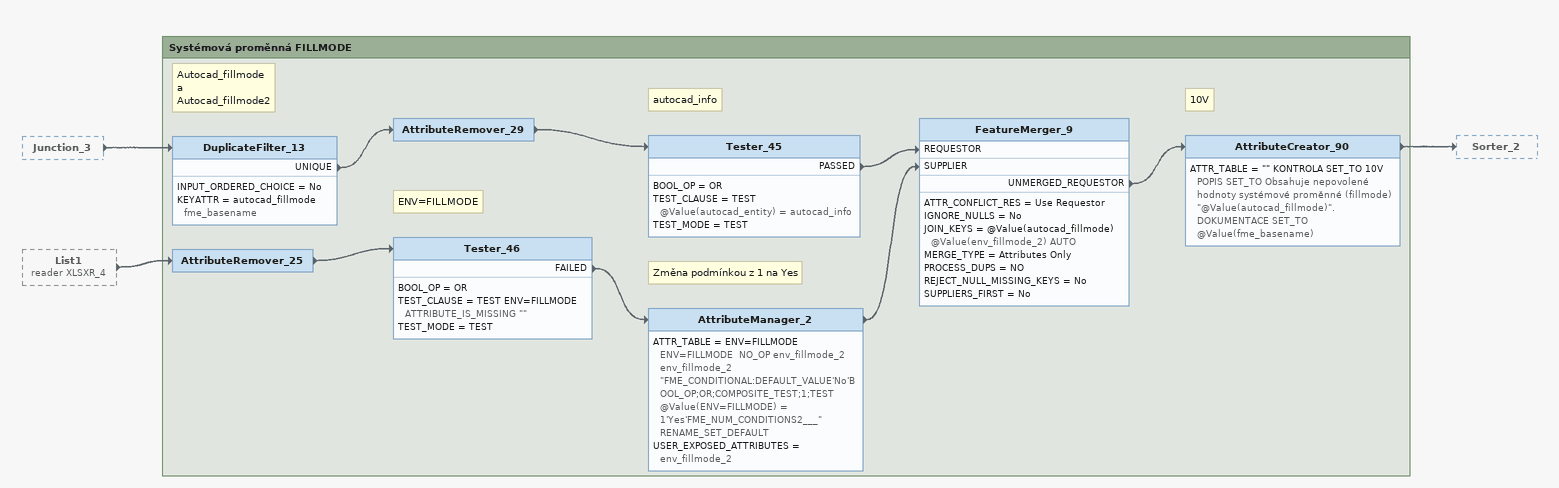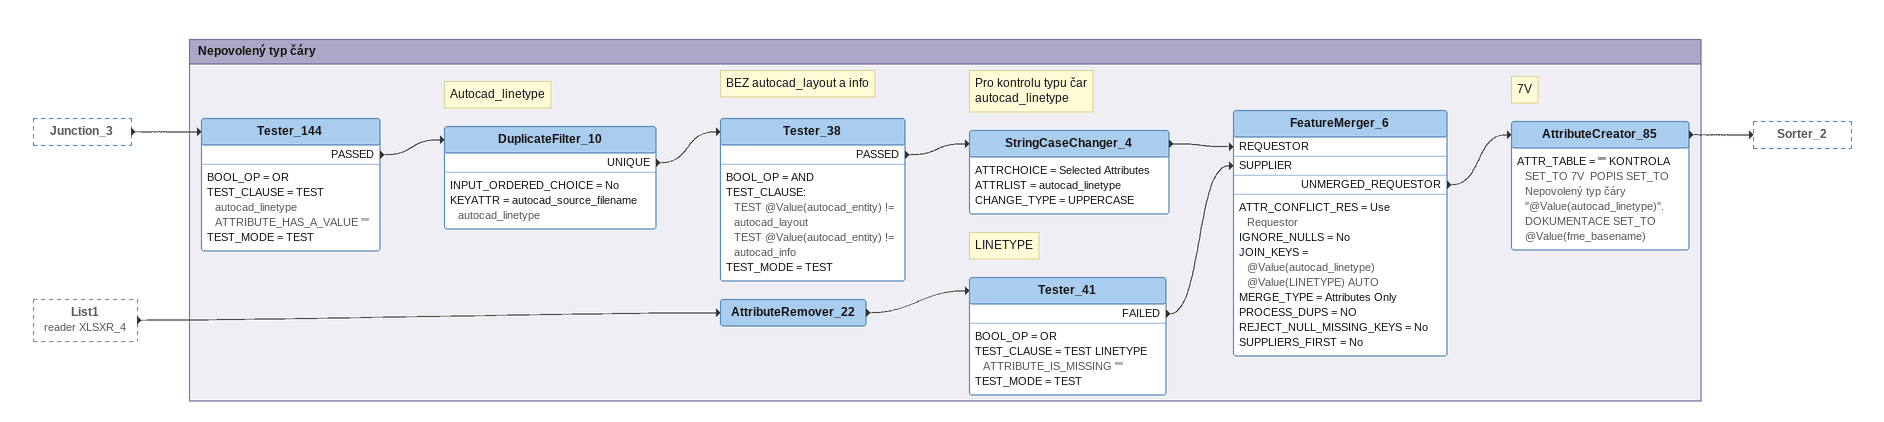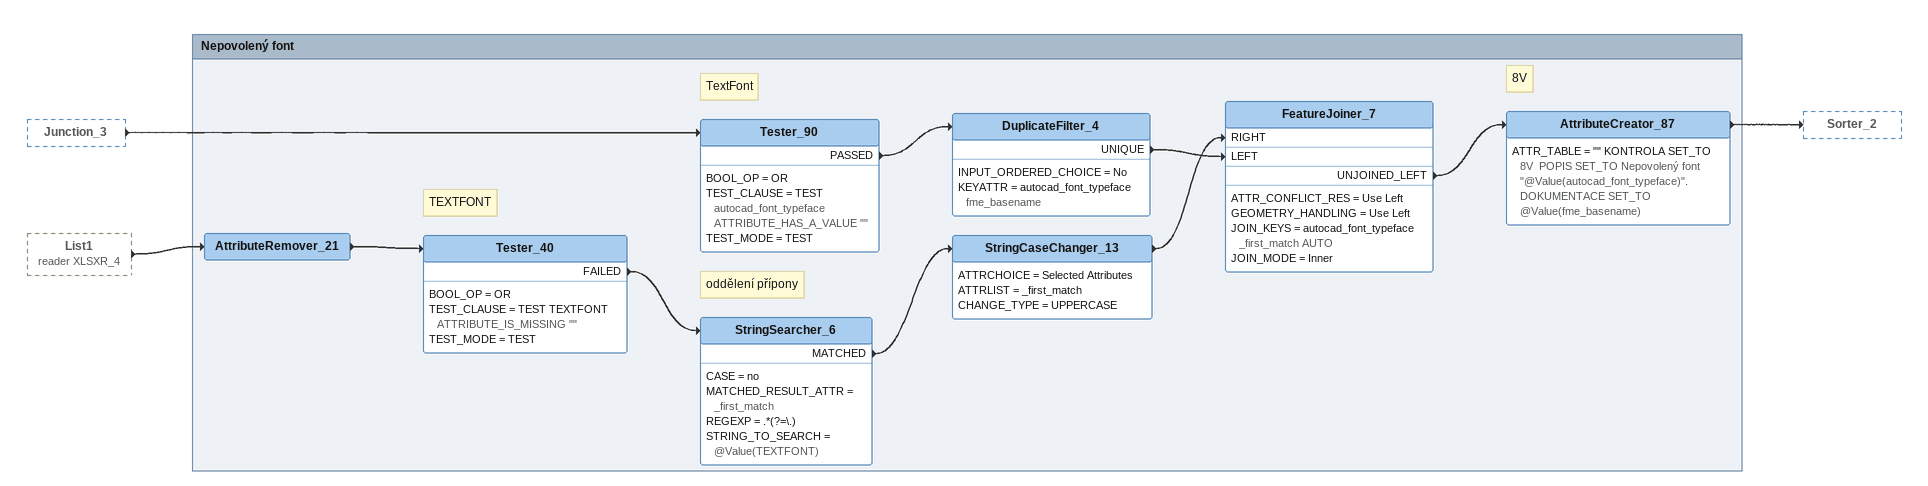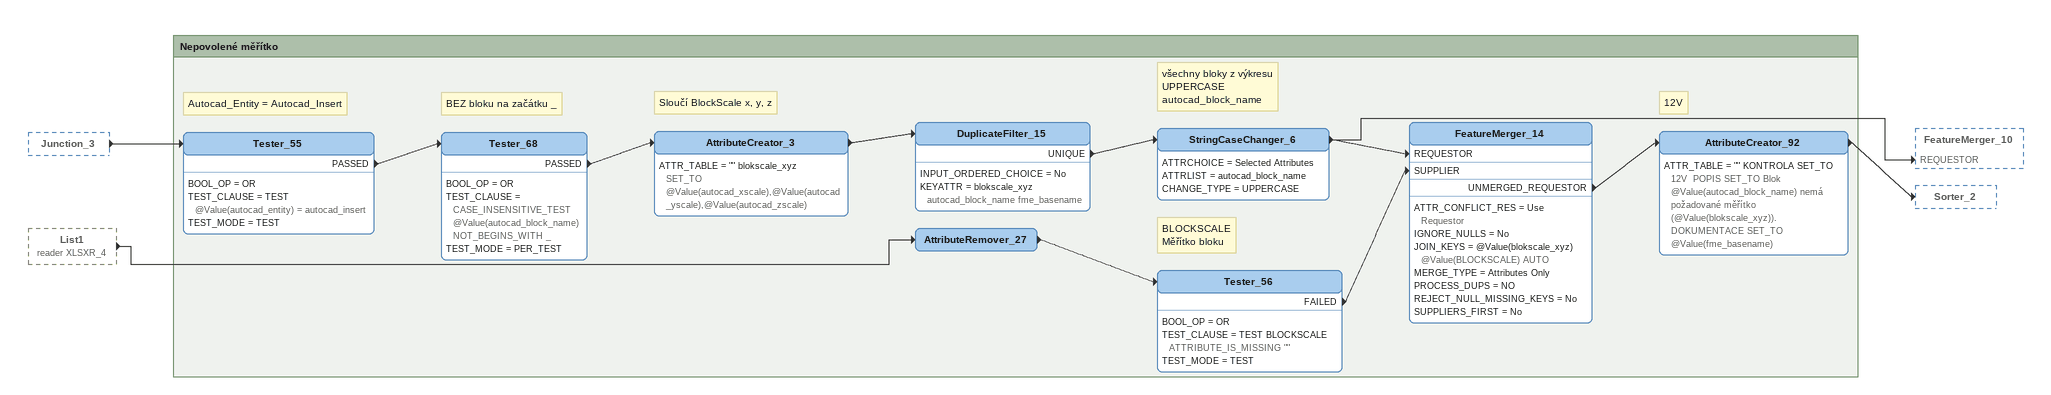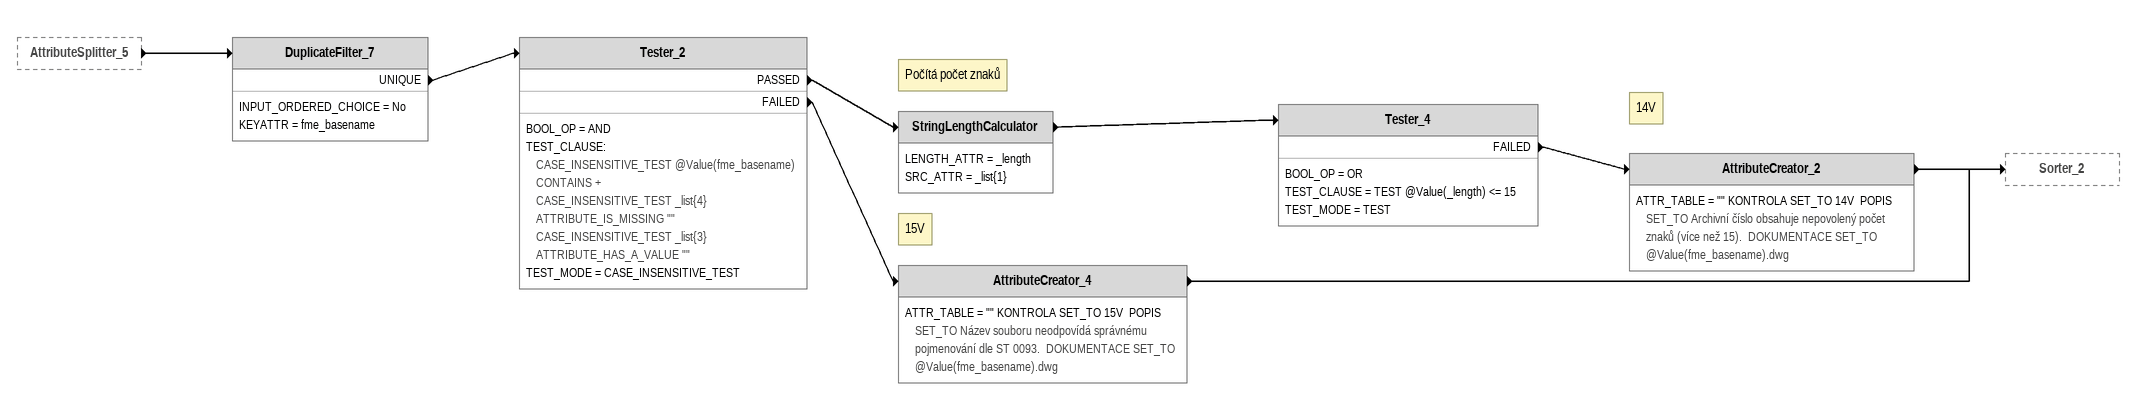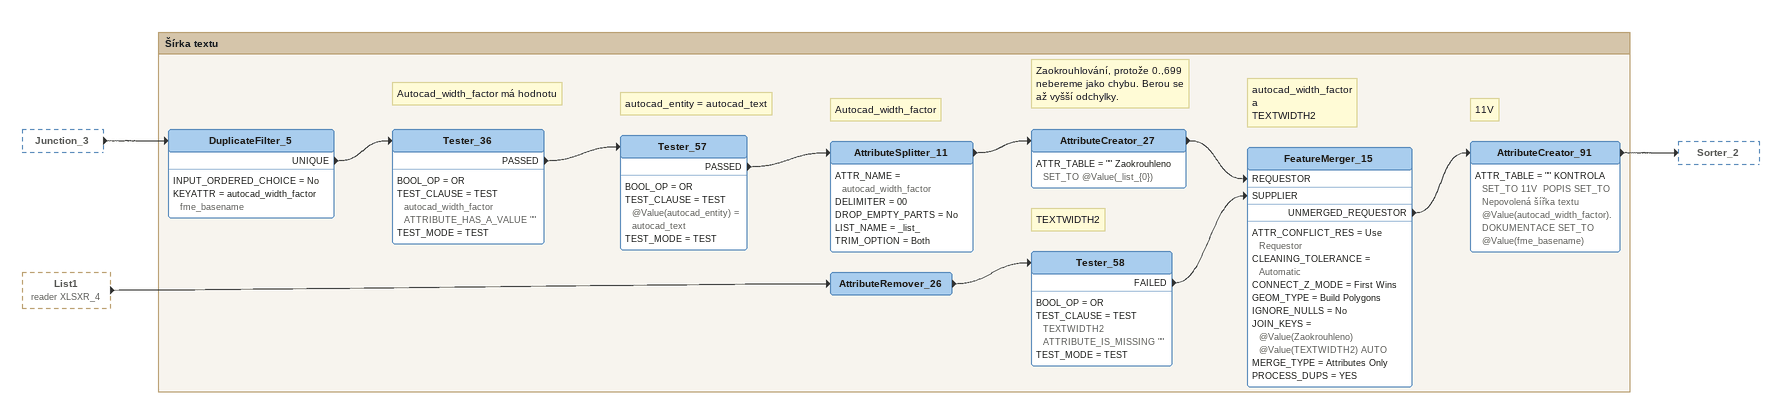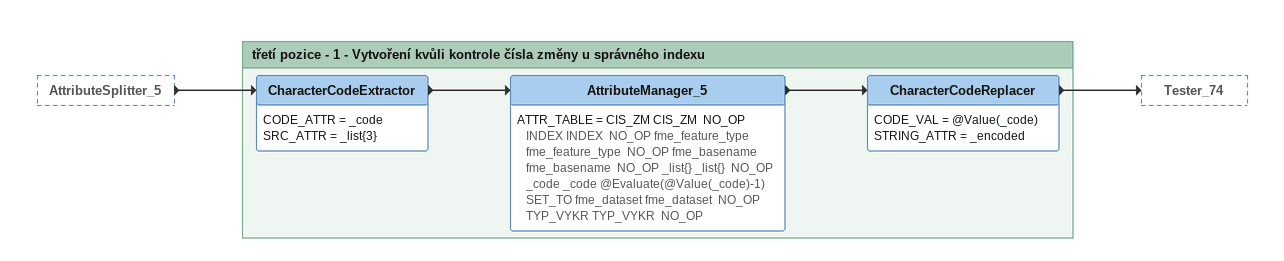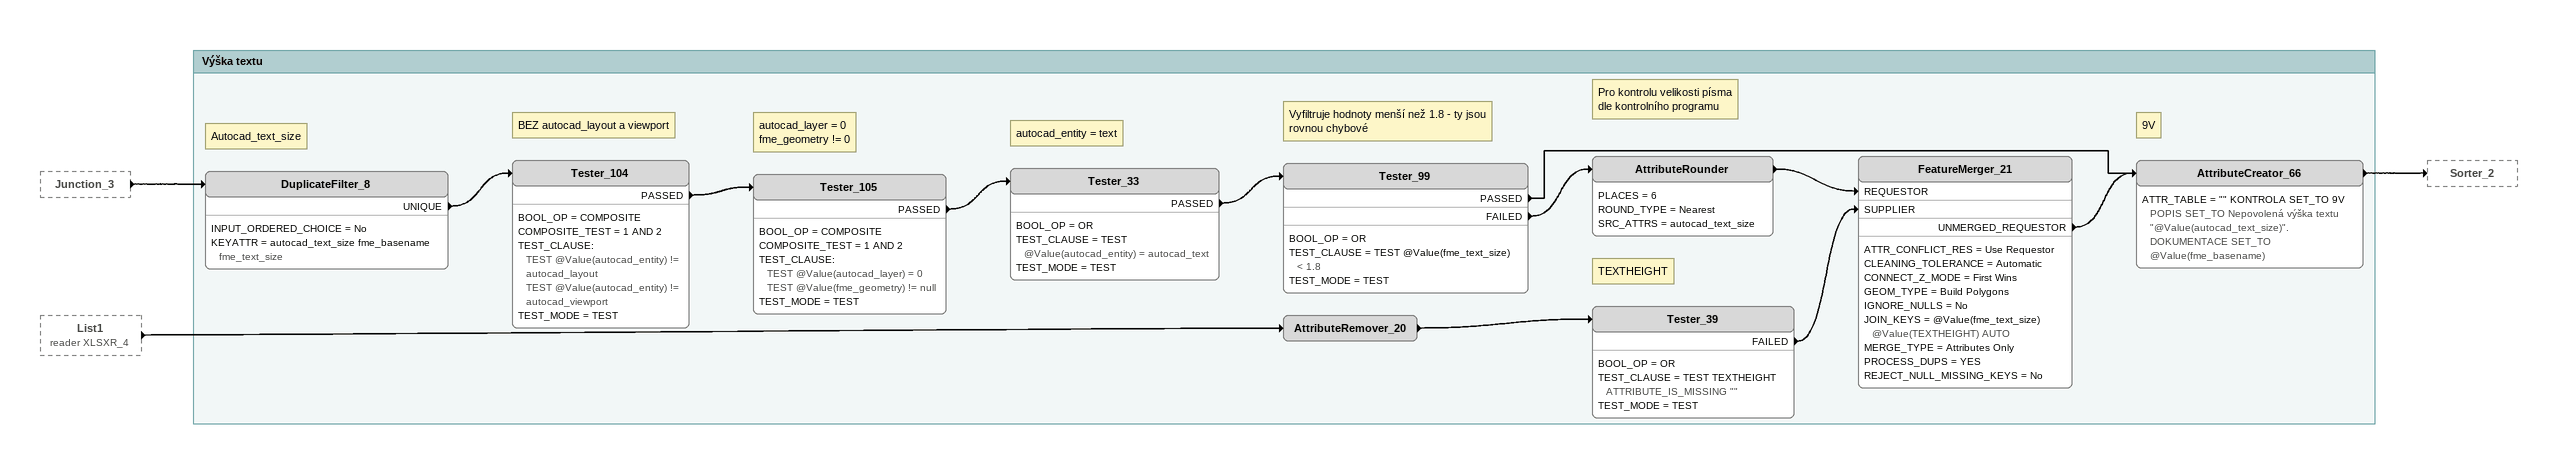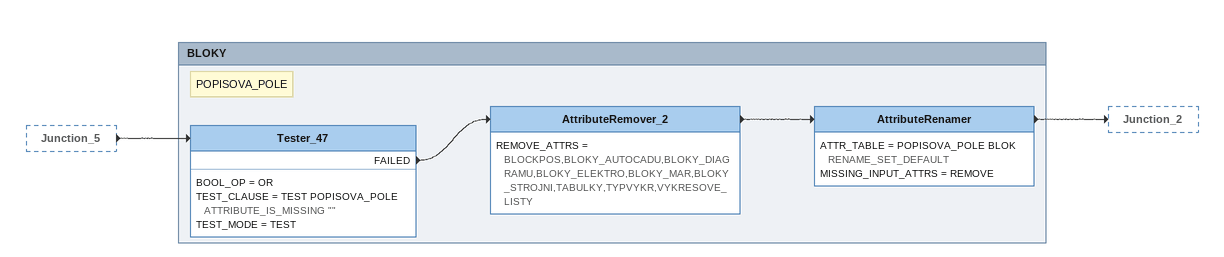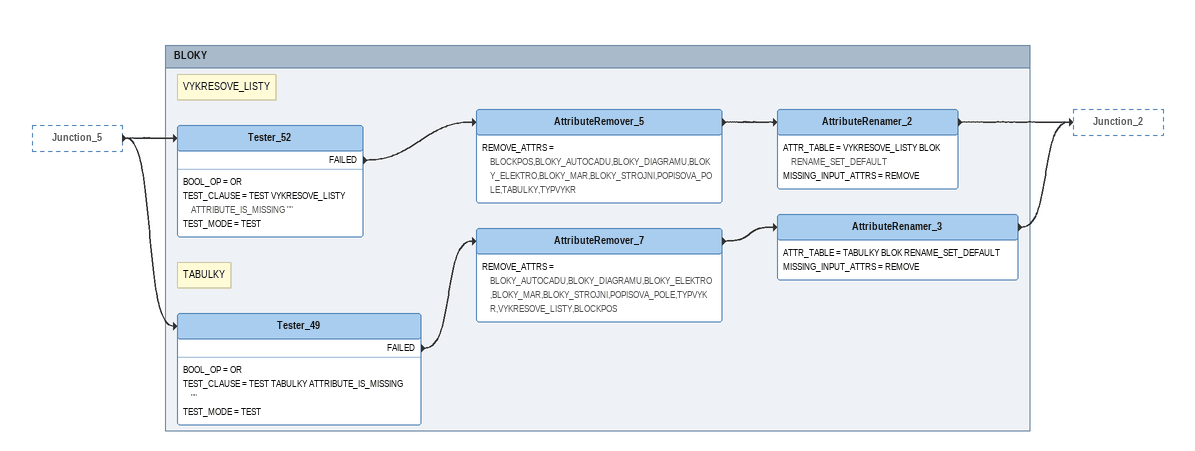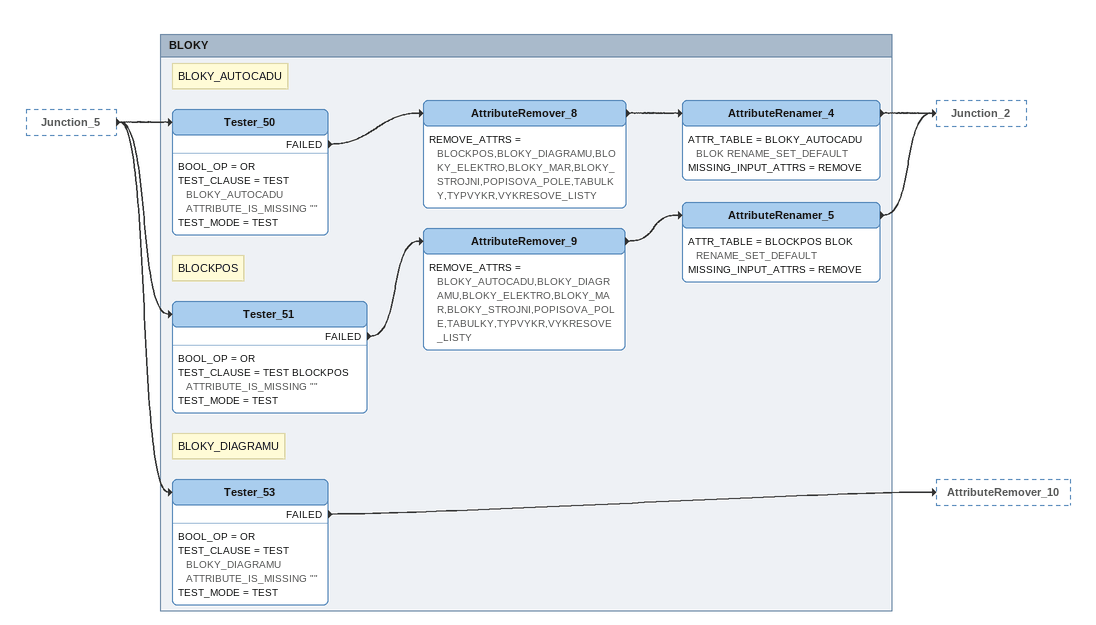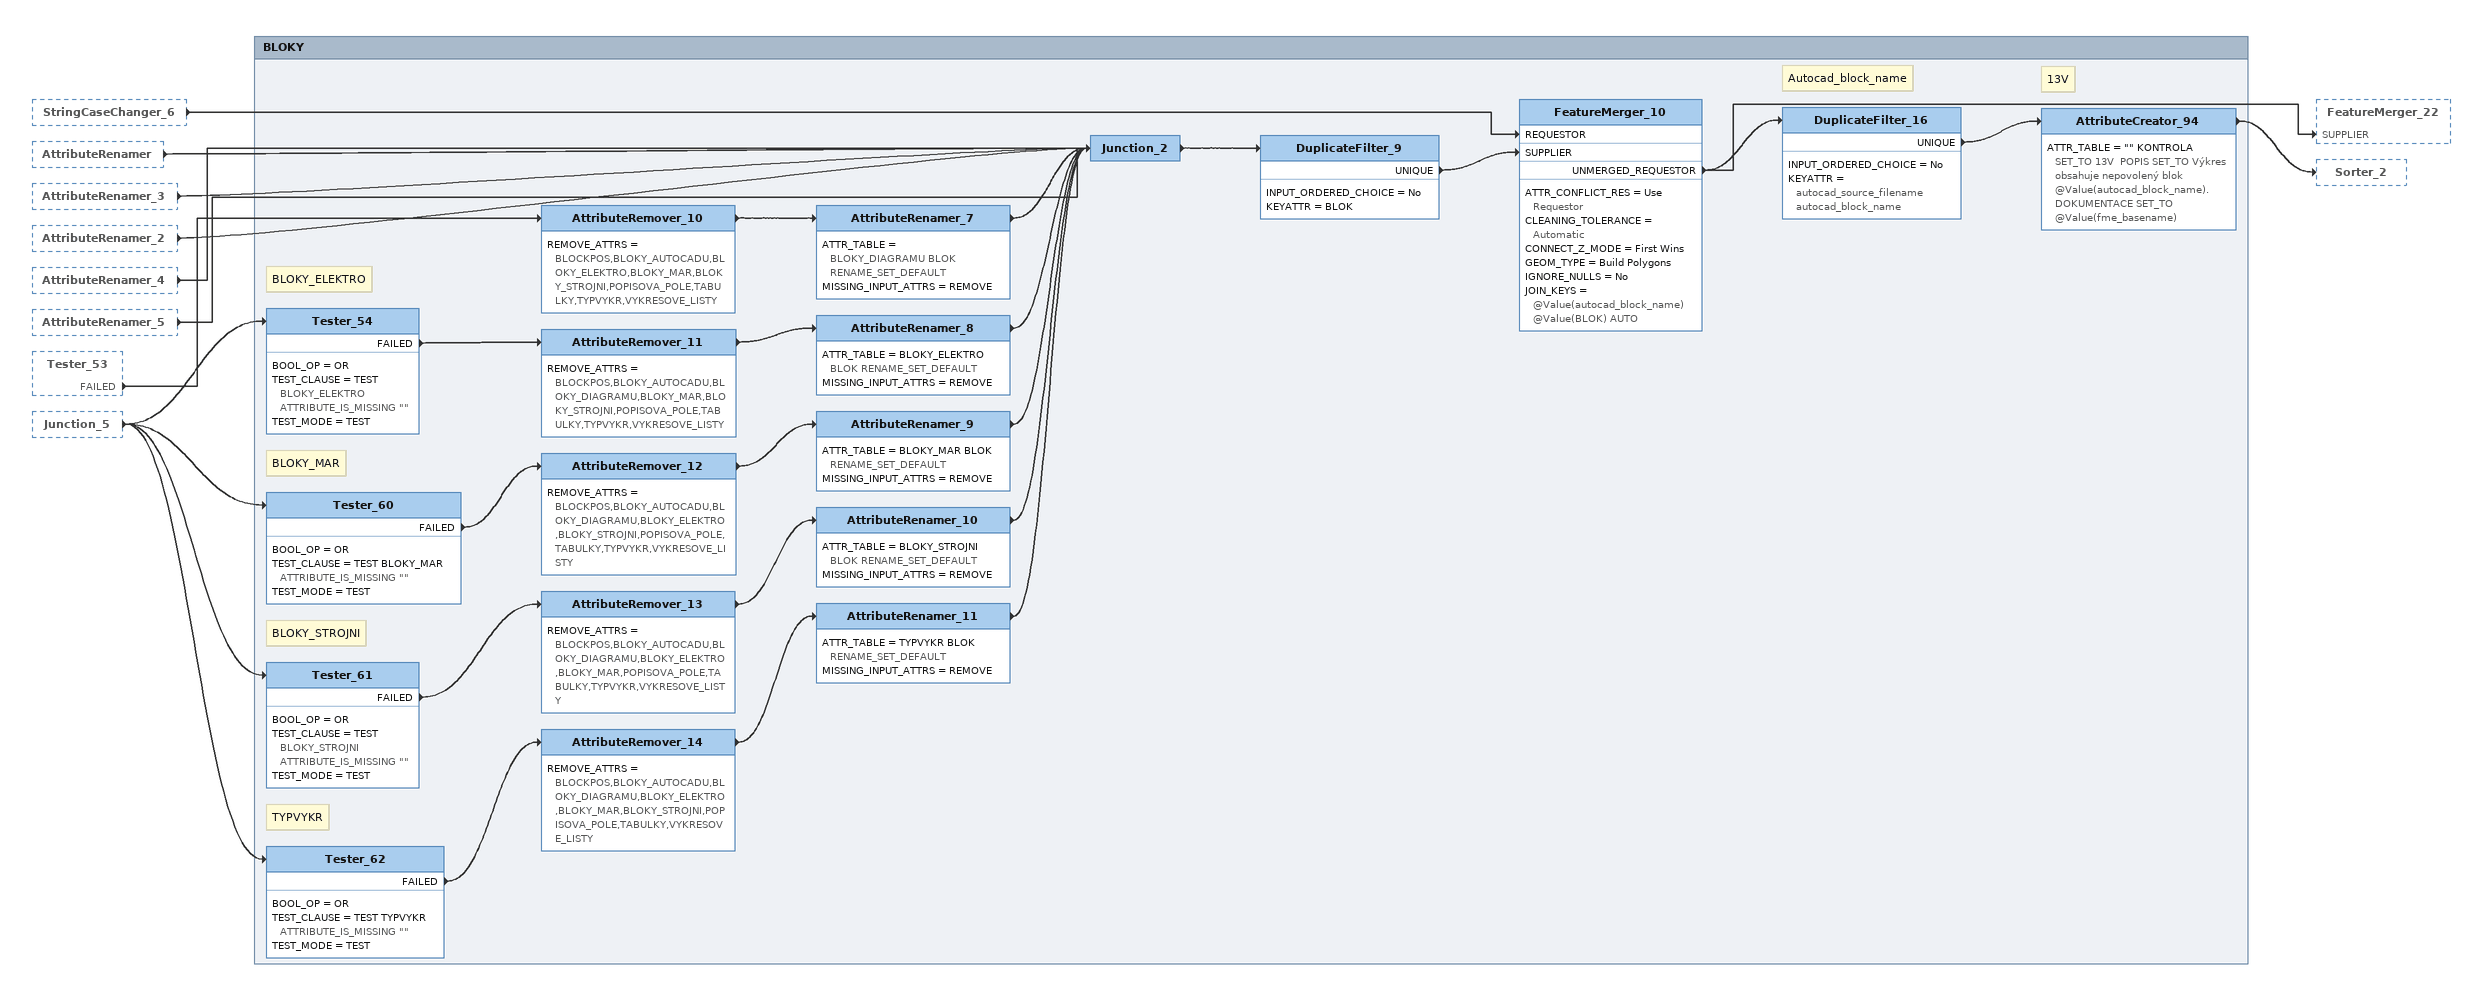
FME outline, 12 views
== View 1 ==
Junction_3 [outside]
    -> DuplicateFilter_13
List1 (reader XLSXR_4) [outside]
    -> AttributeRemover_25

Bookmark: Systémová proměnná FILLMODE
AttributeRemover_25
    -> Tester_46
Note: ENV=FILLMODE
Tester_46
    BOOL_OP = OR
    TEST_CLAUSE = TEST ENV=FILLMODE ATTRIBUTE_IS_MISSING ""
    TEST_MODE = TEST
    FAILED -> AttributeManager_2
Note: Změna podmínkou z 1 na Yes
AttributeManager_2
    ATTR_TABLE = ENV=FILLMODE ENV=FILLMODE  NO_OP env_fillmode_2 env_fillmode_2 "FME_CONDITIONAL:DEFAULT_VALUE'No'BOOL_OP;OR;COMPOSITE_TEST;1;TEST @Value(ENV=FILLMODE) = 1'Yes'FME_NUM_CONDITIONS2___" RENAME_SET_DEFAULT
    USER_EXPOSED_ATTRIBUTES = env_fillmode_2
    -> FeatureMerger_9 [SUPPLIER]
Note: Autocad_fillmode / a / Autocad_fillmode2
DuplicateFilter_13
    INPUT_ORDERED_CHOICE = No
    KEYATTR = autocad_fillmode fme_basename
    UNIQUE -> AttributeRemover_29
AttributeRemover_29
    -> Tester_45
Note: autocad_info
Tester_45
    BOOL_OP = OR
    TEST_CLAUSE = TEST @Value(autocad_entity) = autocad_info
    TEST_MODE = TEST
    PASSED -> FeatureMerger_9 [REQUESTOR]
FeatureMerger_9
    ATTR_CONFLICT_RES = Use Requestor
    IGNORE_NULLS = No
    JOIN_KEYS = @Value(autocad_fillmode) @Value(env_fillmode_2) AUTO
    MERGE_TYPE = Attributes Only
    PROCESS_DUPS = NO
    REJECT_NULL_MISSING_KEYS = No
    SUPPLIERS_FIRST = No
    UNMERGED_REQUESTOR -> AttributeCreator_90
Note: 10V
AttributeCreator_90
    ATTR_TABLE = "" KONTROLA SET_TO 10V  POPIS SET_TO Obsahuje nepovolené hodnoty systémové proměnné (fillmode) "@Value(autocad_fillmode)".  DOKUMENTACE SET_TO @Value(fme_basename)
    -> Sorter_2

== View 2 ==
Junction_3 [outside]
    -> Tester_144
List1 (reader XLSXR_4) [outside]
    -> AttributeRemover_22

Bookmark: Nepovolený typ čáry
AttributeRemover_22
    -> Tester_41
Note: LINETYPE
Tester_41
    BOOL_OP = OR
    TEST_CLAUSE = TEST LINETYPE ATTRIBUTE_IS_MISSING ""
    TEST_MODE = TEST
    FAILED -> FeatureMerger_6 [SUPPLIER]
Tester_144
    BOOL_OP = OR
    TEST_CLAUSE = TEST autocad_linetype ATTRIBUTE_HAS_A_VALUE ""
    TEST_MODE = TEST
    PASSED -> DuplicateFilter_10
Note: Autocad_linetype
DuplicateFilter_10
    INPUT_ORDERED_CHOICE = No
    KEYATTR = autocad_source_filename autocad_linetype
    UNIQUE -> Tester_38
Note: BEZ autocad_layout a info
Tester_38
    BOOL_OP = AND
    TEST_CLAUSE:
      TEST @Value(autocad_entity) != autocad_layout
      TEST @Value(autocad_entity) != autocad_info
    TEST_MODE = TEST
    PASSED -> StringCaseChanger_4
Note: Pro kontrolu typu čar / autocad_linetype
StringCaseChanger_4
    ATTRCHOICE = Selected Attributes
    ATTRLIST = autocad_linetype
    CHANGE_TYPE = UPPERCASE
    -> FeatureMerger_6 [REQUESTOR]
FeatureMerger_6
    ATTR_CONFLICT_RES = Use Requestor
    IGNORE_NULLS = No
    JOIN_KEYS = @Value(autocad_linetype) @Value(LINETYPE) AUTO
    MERGE_TYPE = Attributes Only
    PROCESS_DUPS = NO
    REJECT_NULL_MISSING_KEYS = No
    SUPPLIERS_FIRST = No
    UNMERGED_REQUESTOR -> AttributeCreator_85
Note: 7V
AttributeCreator_85
    ATTR_TABLE = "" KONTROLA SET_TO 7V  POPIS SET_TO Nepovolený typ čáry "@Value(autocad_linetype)".  DOKUMENTACE SET_TO @Value(fme_basename)
    -> Sorter_2

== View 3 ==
Junction_3 [outside]
    -> Tester_90
List1 (reader XLSXR_4) [outside]
    -> AttributeRemover_21

Bookmark: Nepovolený font
AttributeRemover_21
    -> Tester_40
Note: TEXTFONT
Tester_40
    BOOL_OP = OR
    TEST_CLAUSE = TEST TEXTFONT ATTRIBUTE_IS_MISSING ""
    TEST_MODE = TEST
    FAILED -> StringSearcher_6
Note: oddělení přípony
StringSearcher_6
    CASE = no
    MATCHED_RESULT_ATTR = _first_match
    REGEXP = .*(?=\.)
    STRING_TO_SEARCH = @Value(TEXTFONT)
    MATCHED -> StringCaseChanger_13
StringCaseChanger_13
    ATTRCHOICE = Selected Attributes
    ATTRLIST = _first_match
    CHANGE_TYPE = UPPERCASE
    -> FeatureJoiner_7 [RIGHT]
Note: TextFont
Tester_90
    BOOL_OP = OR
    TEST_CLAUSE = TEST autocad_font_typeface ATTRIBUTE_HAS_A_VALUE ""
    TEST_MODE = TEST
    PASSED -> DuplicateFilter_4
DuplicateFilter_4
    INPUT_ORDERED_CHOICE = No
    KEYATTR = autocad_font_typeface fme_basename
    UNIQUE -> FeatureJoiner_7 [LEFT]
FeatureJoiner_7
    ATTR_CONFLICT_RES = Use Left
    GEOMETRY_HANDLING = Use Left
    JOIN_KEYS = autocad_font_typeface _first_match AUTO
    JOIN_MODE = Inner
    UNJOINED_LEFT -> AttributeCreator_87
Note: 8V
AttributeCreator_87
    ATTR_TABLE = "" KONTROLA SET_TO 8V  POPIS SET_TO Nepovolený font "@Value(autocad_font_typeface)".  DOKUMENTACE SET_TO @Value(fme_basename)
    -> Sorter_2

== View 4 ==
Junction_3 [outside]
    -> Tester_55
List1 (reader XLSXR_4) [outside]
    -> AttributeRemover_27

Bookmark: Nepovolené měřítko
AttributeRemover_27
    -> Tester_56
Note: BLOCKSCALE / Měřítko bloku
Tester_56
    BOOL_OP = OR
    TEST_CLAUSE = TEST BLOCKSCALE ATTRIBUTE_IS_MISSING ""
    TEST_MODE = TEST
    FAILED -> FeatureMerger_14 [SUPPLIER]
Note: Autocad_Entity = Autocad_Insert
Tester_55
    BOOL_OP = OR
    TEST_CLAUSE = TEST @Value(autocad_entity) = autocad_insert
    TEST_MODE = TEST
    PASSED -> Tester_68
Note: BEZ bloku na začátku _
Tester_68
    BOOL_OP = OR
    TEST_CLAUSE = CASE_INSENSITIVE_TEST @Value(autocad_block_name) NOT_BEGINS_WITH _
    TEST_MODE = PER_TEST
    PASSED -> AttributeCreator_3
Note: Sloučí BlockScale x, y, z
AttributeCreator_3
    ATTR_TABLE = "" blokscale_xyz SET_TO @Value(autocad_xscale),@Value(autocad_yscale),@Value(autocad_zscale)
    -> DuplicateFilter_15
DuplicateFilter_15
    INPUT_ORDERED_CHOICE = No
    KEYATTR = blokscale_xyz autocad_block_name fme_basename
    UNIQUE -> StringCaseChanger_6
Note: všechny bloky z výkresu / UPPERCASE / autocad_block_name
StringCaseChanger_6
    ATTRCHOICE = Selected Attributes
    ATTRLIST = autocad_block_name
    CHANGE_TYPE = UPPERCASE
    -> FeatureMerger_10 [REQUESTOR]
    -> FeatureMerger_14 [REQUESTOR]
FeatureMerger_14
    ATTR_CONFLICT_RES = Use Requestor
    IGNORE_NULLS = No
    JOIN_KEYS = @Value(blokscale_xyz) @Value(BLOCKSCALE) AUTO
    MERGE_TYPE = Attributes Only
    PROCESS_DUPS = NO
    REJECT_NULL_MISSING_KEYS = No
    SUPPLIERS_FIRST = No
    UNMERGED_REQUESTOR -> AttributeCreator_92
Note: 12V
AttributeCreator_92
    ATTR_TABLE = "" KONTROLA SET_TO 12V  POPIS SET_TO Blok @Value(autocad_block_name) nemá požadované měřítko (@Value(blokscale_xyz)).  DOKUMENTACE SET_TO @Value(fme_basename)
    -> Sorter_2

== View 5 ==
AttributeSplitter_5 [outside]
    -> DuplicateFilter_7
DuplicateFilter_7
    INPUT_ORDERED_CHOICE = No
    KEYATTR = fme_basename
    UNIQUE -> Tester_2
Tester_2
    BOOL_OP = AND
    TEST_CLAUSE:
      CASE_INSENSITIVE_TEST @Value(fme_basename) CONTAINS +
      CASE_INSENSITIVE_TEST _list{4} ATTRIBUTE_IS_MISSING ""
      CASE_INSENSITIVE_TEST _list{3} ATTRIBUTE_HAS_A_VALUE ""
    TEST_MODE = CASE_INSENSITIVE_TEST
    PASSED -> StringLengthCalculator
    FAILED -> AttributeCreator_4
Note: Počítá počet znaků
StringLengthCalculator
    LENGTH_ATTR = _length
    SRC_ATTR = _list{1}
    -> Tester_4
Tester_4
    BOOL_OP = OR
    TEST_CLAUSE = TEST @Value(_length) <= 15
    TEST_MODE = TEST
    FAILED -> AttributeCreator_2
Note: 14V
AttributeCreator_2
    ATTR_TABLE = "" KONTROLA SET_TO 14V  POPIS SET_TO Archivní číslo obsahuje nepovolený počet znaků (více než 15).  DOKUMENTACE SET_TO @Value(fme_basename).dwg
    -> Sorter_2
Note: 15V
AttributeCreator_4
    ATTR_TABLE = "" KONTROLA SET_TO 15V  POPIS SET_TO Název souboru neodpovídá správnému pojmenování dle ST 0093.  DOKUMENTACE SET_TO @Value(fme_basename).dwg
    -> Sorter_2

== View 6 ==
Junction_3 [outside]
    -> DuplicateFilter_5
List1 (reader XLSXR_4) [outside]
    -> AttributeRemover_26

Bookmark: Šírka textu
AttributeRemover_26
    -> Tester_58
Note: TEXTWIDTH2
Tester_58
    BOOL_OP = OR
    TEST_CLAUSE = TEST TEXTWIDTH2 ATTRIBUTE_IS_MISSING ""
    TEST_MODE = TEST
    FAILED -> FeatureMerger_15 [SUPPLIER]
DuplicateFilter_5
    INPUT_ORDERED_CHOICE = No
    KEYATTR = autocad_width_factor fme_basename
    UNIQUE -> Tester_36
Note: Autocad_width_factor má hodnotu
Tester_36
    BOOL_OP = OR
    TEST_CLAUSE = TEST autocad_width_factor ATTRIBUTE_HAS_A_VALUE ""
    TEST_MODE = TEST
    PASSED -> Tester_57
Note: autocad_entity = autocad_text
Tester_57
    BOOL_OP = OR
    TEST_CLAUSE = TEST @Value(autocad_entity) = autocad_text
    TEST_MODE = TEST
    PASSED -> AttributeSplitter_11
Note: Autocad_width_factor
AttributeSplitter_11
    ATTR_NAME = autocad_width_factor
    DELIMITER = 00
    DROP_EMPTY_PARTS = No
    LIST_NAME = _list_
    TRIM_OPTION = Both
    -> AttributeCreator_27
Note: Zaokrouhlování, protože 0.,699 nebereme jako chybu. Berou se až vyšší odchylky.
AttributeCreator_27
    ATTR_TABLE = "" Zaokrouhleno SET_TO @Value(_list_{0})
    -> FeatureMerger_15 [REQUESTOR]
Note: autocad_width_factor / a / TEXTWIDTH2
FeatureMerger_15
    ATTR_CONFLICT_RES = Use Requestor
    CLEANING_TOLERANCE = Automatic
    CONNECT_Z_MODE = First Wins
    GEOM_TYPE = Build Polygons
    IGNORE_NULLS = No
    JOIN_KEYS = @Value(Zaokrouhleno) @Value(TEXTWIDTH2) AUTO
    MERGE_TYPE = Attributes Only
    PROCESS_DUPS = YES
    UNMERGED_REQUESTOR -> AttributeCreator_91
Note: 11V
AttributeCreator_91
    ATTR_TABLE = "" KONTROLA SET_TO 11V  POPIS SET_TO Nepovolená šířka textu @Value(autocad_width_factor).  DOKUMENTACE SET_TO @Value(fme_basename)
    -> Sorter_2

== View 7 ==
AttributeSplitter_5 [outside]
    -> CharacterCodeExtractor

Bookmark: třetí pozice - 1 - Vytvoření kvůli kontrole čísla změny u správného indexu
CharacterCodeExtractor
    CODE_ATTR = _code
    SRC_ATTR = _list{3}
    -> AttributeManager_5
AttributeManager_5
    ATTR_TABLE = CIS_ZM CIS_ZM  NO_OP INDEX INDEX  NO_OP fme_feature_type fme_feature_type  NO_OP fme_basename fme_basename  NO_OP _list{} _list{}  NO_OP _code _code @Evaluate(@Value(_code)-1) SET_TO fme_dataset fme_dataset  NO_OP TYP_VYKR TYP_VYKR  NO_OP
    -> CharacterCodeReplacer
CharacterCodeReplacer
    CODE_VAL = @Value(_code)
    STRING_ATTR = _encoded
    -> Tester_74

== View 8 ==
Junction_3 [outside]
    -> DuplicateFilter_8
List1 (reader XLSXR_4) [outside]
    -> AttributeRemover_20

Bookmark: Výška textu
AttributeRemover_20
    -> Tester_39
Note: TEXTHEIGHT
Tester_39
    BOOL_OP = OR
    TEST_CLAUSE = TEST TEXTHEIGHT ATTRIBUTE_IS_MISSING ""
    TEST_MODE = TEST
    FAILED -> FeatureMerger_21 [SUPPLIER]
Note: Autocad_text_size
DuplicateFilter_8
    INPUT_ORDERED_CHOICE = No
    KEYATTR = autocad_text_size fme_basename fme_text_size
    UNIQUE -> Tester_104
Note: BEZ autocad_layout a viewport
Tester_104
    BOOL_OP = COMPOSITE
    COMPOSITE_TEST = 1 AND 2
    TEST_CLAUSE:
      TEST @Value(autocad_entity) != autocad_layout
      TEST @Value(autocad_entity) != autocad_viewport
    TEST_MODE = TEST
    PASSED -> Tester_105
Note: autocad_layer = 0 / fme_geometry != 0
Tester_105
    BOOL_OP = COMPOSITE
    COMPOSITE_TEST = 1 AND 2
    TEST_CLAUSE:
      TEST @Value(autocad_layer) = 0
      TEST @Value(fme_geometry) != null
    TEST_MODE = TEST
    PASSED -> Tester_33
Note: autocad_entity = text
Tester_33
    BOOL_OP = OR
    TEST_CLAUSE = TEST @Value(autocad_entity) = autocad_text
    TEST_MODE = TEST
    PASSED -> Tester_99
Note: Vyfiltruje hodnoty menší než 1.8 - ty jsou rovnou chybové
Tester_99
    BOOL_OP = OR
    TEST_CLAUSE = TEST @Value(fme_text_size) < 1.8
    TEST_MODE = TEST
    PASSED -> AttributeCreator_66
    FAILED -> AttributeRounder
Note: Pro kontrolu velikosti písma / dle kontrolního programu
AttributeRounder
    PLACES = 6
    ROUND_TYPE = Nearest
    SRC_ATTRS = autocad_text_size
    -> FeatureMerger_21 [REQUESTOR]
FeatureMerger_21
    ATTR_CONFLICT_RES = Use Requestor
    CLEANING_TOLERANCE = Automatic
    CONNECT_Z_MODE = First Wins
    GEOM_TYPE = Build Polygons
    IGNORE_NULLS = No
    JOIN_KEYS = @Value(fme_text_size) @Value(TEXTHEIGHT) AUTO
    MERGE_TYPE = Attributes Only
    PROCESS_DUPS = YES
    REJECT_NULL_MISSING_KEYS = No
    UNMERGED_REQUESTOR -> AttributeCreator_66
Note: 9V
AttributeCreator_66
    ATTR_TABLE = "" KONTROLA SET_TO 9V  POPIS SET_TO Nepovolená výška textu "@Value(autocad_text_size)".  DOKUMENTACE SET_TO @Value(fme_basename)
    -> Sorter_2

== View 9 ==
Junction_5 [outside]
    -> Tester_47

Bookmark: BLOKY
Note: POPISOVA_POLE
Tester_47
    BOOL_OP = OR
    TEST_CLAUSE = TEST POPISOVA_POLE ATTRIBUTE_IS_MISSING ""
    TEST_MODE = TEST
    FAILED -> AttributeRemover_2
AttributeRemover_2
    REMOVE_ATTRS = BLOCKPOS,BLOKY_AUTOCADU,BLOKY_DIAGRAMU,BLOKY_ELEKTRO,BLOKY_MAR,BLOKY_STROJNI,TABULKY,TYPVYKR,VYKRESOVE_LISTY
    -> AttributeRenamer
AttributeRenamer
    ATTR_TABLE = POPISOVA_POLE BLOK RENAME_SET_DEFAULT
    MISSING_INPUT_ATTRS = REMOVE
    -> Junction_2

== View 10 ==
Junction_5 [outside]
    -> Tester_52
    -> Tester_49

Bookmark: BLOKY
Note: VYKRESOVE_LISTY
Tester_52
    BOOL_OP = OR
    TEST_CLAUSE = TEST VYKRESOVE_LISTY ATTRIBUTE_IS_MISSING ""
    TEST_MODE = TEST
    FAILED -> AttributeRemover_5
AttributeRemover_5
    REMOVE_ATTRS = BLOCKPOS,BLOKY_AUTOCADU,BLOKY_DIAGRAMU,BLOKY_ELEKTRO,BLOKY_MAR,BLOKY_STROJNI,POPISOVA_POLE,TABULKY,TYPVYKR
    -> AttributeRenamer_2
AttributeRenamer_2
    ATTR_TABLE = VYKRESOVE_LISTY BLOK RENAME_SET_DEFAULT
    MISSING_INPUT_ATTRS = REMOVE
    -> Junction_2
Note: TABULKY
Tester_49
    BOOL_OP = OR
    TEST_CLAUSE = TEST TABULKY ATTRIBUTE_IS_MISSING ""
    TEST_MODE = TEST
    FAILED -> AttributeRemover_7
AttributeRemover_7
    REMOVE_ATTRS = BLOKY_AUTOCADU,BLOKY_DIAGRAMU,BLOKY_ELEKTRO,BLOKY_MAR,BLOKY_STROJNI,POPISOVA_POLE,TYPVYKR,VYKRESOVE_LISTY,BLOCKPOS
    -> AttributeRenamer_3
AttributeRenamer_3
    ATTR_TABLE = TABULKY BLOK RENAME_SET_DEFAULT
    MISSING_INPUT_ATTRS = REMOVE
    -> Junction_2

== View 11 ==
Junction_5 [outside]
    -> Tester_50
    -> Tester_53
    -> Tester_51

Bookmark: BLOKY
Note: BLOKY_AUTOCADU
Tester_50
    BOOL_OP = OR
    TEST_CLAUSE = TEST BLOKY_AUTOCADU ATTRIBUTE_IS_MISSING ""
    TEST_MODE = TEST
    FAILED -> AttributeRemover_8
AttributeRemover_8
    REMOVE_ATTRS = BLOCKPOS,BLOKY_DIAGRAMU,BLOKY_ELEKTRO,BLOKY_MAR,BLOKY_STROJNI,POPISOVA_POLE,TABULKY,TYPVYKR,VYKRESOVE_LISTY
    -> AttributeRenamer_4
AttributeRenamer_4
    ATTR_TABLE = BLOKY_AUTOCADU BLOK RENAME_SET_DEFAULT
    MISSING_INPUT_ATTRS = REMOVE
    -> Junction_2
Note: BLOCKPOS
Tester_51
    BOOL_OP = OR
    TEST_CLAUSE = TEST BLOCKPOS ATTRIBUTE_IS_MISSING ""
    TEST_MODE = TEST
    FAILED -> AttributeRemover_9
AttributeRemover_9
    REMOVE_ATTRS = BLOKY_AUTOCADU,BLOKY_DIAGRAMU,BLOKY_ELEKTRO,BLOKY_MAR,BLOKY_STROJNI,POPISOVA_POLE,TABULKY,TYPVYKR,VYKRESOVE_LISTY
    -> AttributeRenamer_5
AttributeRenamer_5
    ATTR_TABLE = BLOCKPOS BLOK RENAME_SET_DEFAULT
    MISSING_INPUT_ATTRS = REMOVE
    -> Junction_2
Note: BLOKY_DIAGRAMU
Tester_53
    BOOL_OP = OR
    TEST_CLAUSE = TEST BLOKY_DIAGRAMU ATTRIBUTE_IS_MISSING ""
    TEST_MODE = TEST
    FAILED -> AttributeRemover_10

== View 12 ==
StringCaseChanger_6 [outside]
    -> FeatureMerger_10 [REQUESTOR]
AttributeRenamer [outside]
    -> Junction_2
AttributeRenamer_3 [outside]
    -> Junction_2
AttributeRenamer_2 [outside]
    -> Junction_2
AttributeRenamer_4 [outside]
    -> Junction_2
AttributeRenamer_5 [outside]
    -> Junction_2
Tester_53 [outside]
    FAILED -> AttributeRemover_10
Junction_5 [outside]
    -> Tester_60
    -> Tester_61
    -> Tester_54
    -> Tester_62

Bookmark: BLOKY
AttributeRemover_10
    REMOVE_ATTRS = BLOCKPOS,BLOKY_AUTOCADU,BLOKY_ELEKTRO,BLOKY_MAR,BLOKY_STROJNI,POPISOVA_POLE,TABULKY,TYPVYKR,VYKRESOVE_LISTY
    -> AttributeRenamer_7
AttributeRenamer_7
    ATTR_TABLE = BLOKY_DIAGRAMU BLOK RENAME_SET_DEFAULT
    MISSING_INPUT_ATTRS = REMOVE
    -> Junction_2
Note: BLOKY_ELEKTRO
Tester_54
    BOOL_OP = OR
    TEST_CLAUSE = TEST BLOKY_ELEKTRO ATTRIBUTE_IS_MISSING ""
    TEST_MODE = TEST
    FAILED -> AttributeRemover_11
AttributeRemover_11
    REMOVE_ATTRS = BLOCKPOS,BLOKY_AUTOCADU,BLOKY_DIAGRAMU,BLOKY_MAR,BLOKY_STROJNI,POPISOVA_POLE,TABULKY,TYPVYKR,VYKRESOVE_LISTY
    -> AttributeRenamer_8
AttributeRenamer_8
    ATTR_TABLE = BLOKY_ELEKTRO BLOK RENAME_SET_DEFAULT
    MISSING_INPUT_ATTRS = REMOVE
    -> Junction_2
Note: BLOKY_MAR
Tester_60
    BOOL_OP = OR
    TEST_CLAUSE = TEST BLOKY_MAR ATTRIBUTE_IS_MISSING ""
    TEST_MODE = TEST
    FAILED -> AttributeRemover_12
AttributeRemover_12
    REMOVE_ATTRS = BLOCKPOS,BLOKY_AUTOCADU,BLOKY_DIAGRAMU,BLOKY_ELEKTRO,BLOKY_STROJNI,POPISOVA_POLE,TABULKY,TYPVYKR,VYKRESOVE_LISTY
    -> AttributeRenamer_9
AttributeRenamer_9
    ATTR_TABLE = BLOKY_MAR BLOK RENAME_SET_DEFAULT
    MISSING_INPUT_ATTRS = REMOVE
    -> Junction_2
Note: BLOKY_STROJNI
Tester_61
    BOOL_OP = OR
    TEST_CLAUSE = TEST BLOKY_STROJNI ATTRIBUTE_IS_MISSING ""
    TEST_MODE = TEST
    FAILED -> AttributeRemover_13
AttributeRemover_13
    REMOVE_ATTRS = BLOCKPOS,BLOKY_AUTOCADU,BLOKY_DIAGRAMU,BLOKY_ELEKTRO,BLOKY_MAR,POPISOVA_POLE,TABULKY,TYPVYKR,VYKRESOVE_LISTY
    -> AttributeRenamer_10
AttributeRenamer_10
    ATTR_TABLE = BLOKY_STROJNI BLOK RENAME_SET_DEFAULT
    MISSING_INPUT_ATTRS = REMOVE
    -> Junction_2
Note: TYPVYKR
Tester_62
    BOOL_OP = OR
    TEST_CLAUSE = TEST TYPVYKR ATTRIBUTE_IS_MISSING ""
    TEST_MODE = TEST
    FAILED -> AttributeRemover_14
AttributeRemover_14
    REMOVE_ATTRS = BLOCKPOS,BLOKY_AUTOCADU,BLOKY_DIAGRAMU,BLOKY_ELEKTRO,BLOKY_MAR,BLOKY_STROJNI,POPISOVA_POLE,TABULKY,VYKRESOVE_LISTY
    -> AttributeRenamer_11
AttributeRenamer_11
    ATTR_TABLE = TYPVYKR BLOK RENAME_SET_DEFAULT
    MISSING_INPUT_ATTRS = REMOVE
    -> Junction_2
Junction_2
    -> DuplicateFilter_9
DuplicateFilter_9
    INPUT_ORDERED_CHOICE = No
    KEYATTR = BLOK
    UNIQUE -> FeatureMerger_10 [SUPPLIER]
FeatureMerger_10
    ATTR_CONFLICT_RES = Use Requestor
    CLEANING_TOLERANCE = Automatic
    CONNECT_Z_MODE = First Wins
    GEOM_TYPE = Build Polygons
    IGNORE_NULLS = No
    JOIN_KEYS = @Value(autocad_block_name) @Value(BLOK) AUTO
    UNMERGED_REQUESTOR -> DuplicateFilter_16
    UNMERGED_REQUESTOR -> FeatureMerger_22 [SUPPLIER]
Note: Autocad_block_name
DuplicateFilter_16
    INPUT_ORDERED_CHOICE = No
    KEYATTR = autocad_source_filename autocad_block_name
    UNIQUE -> AttributeCreator_94
Note: 13V
AttributeCreator_94
    ATTR_TABLE = "" KONTROLA SET_TO 13V  POPIS SET_TO Výkres obsahuje nepovolený blok @Value(autocad_block_name).   DOKUMENTACE SET_TO @Value(fme_basename)
    -> Sorter_2
